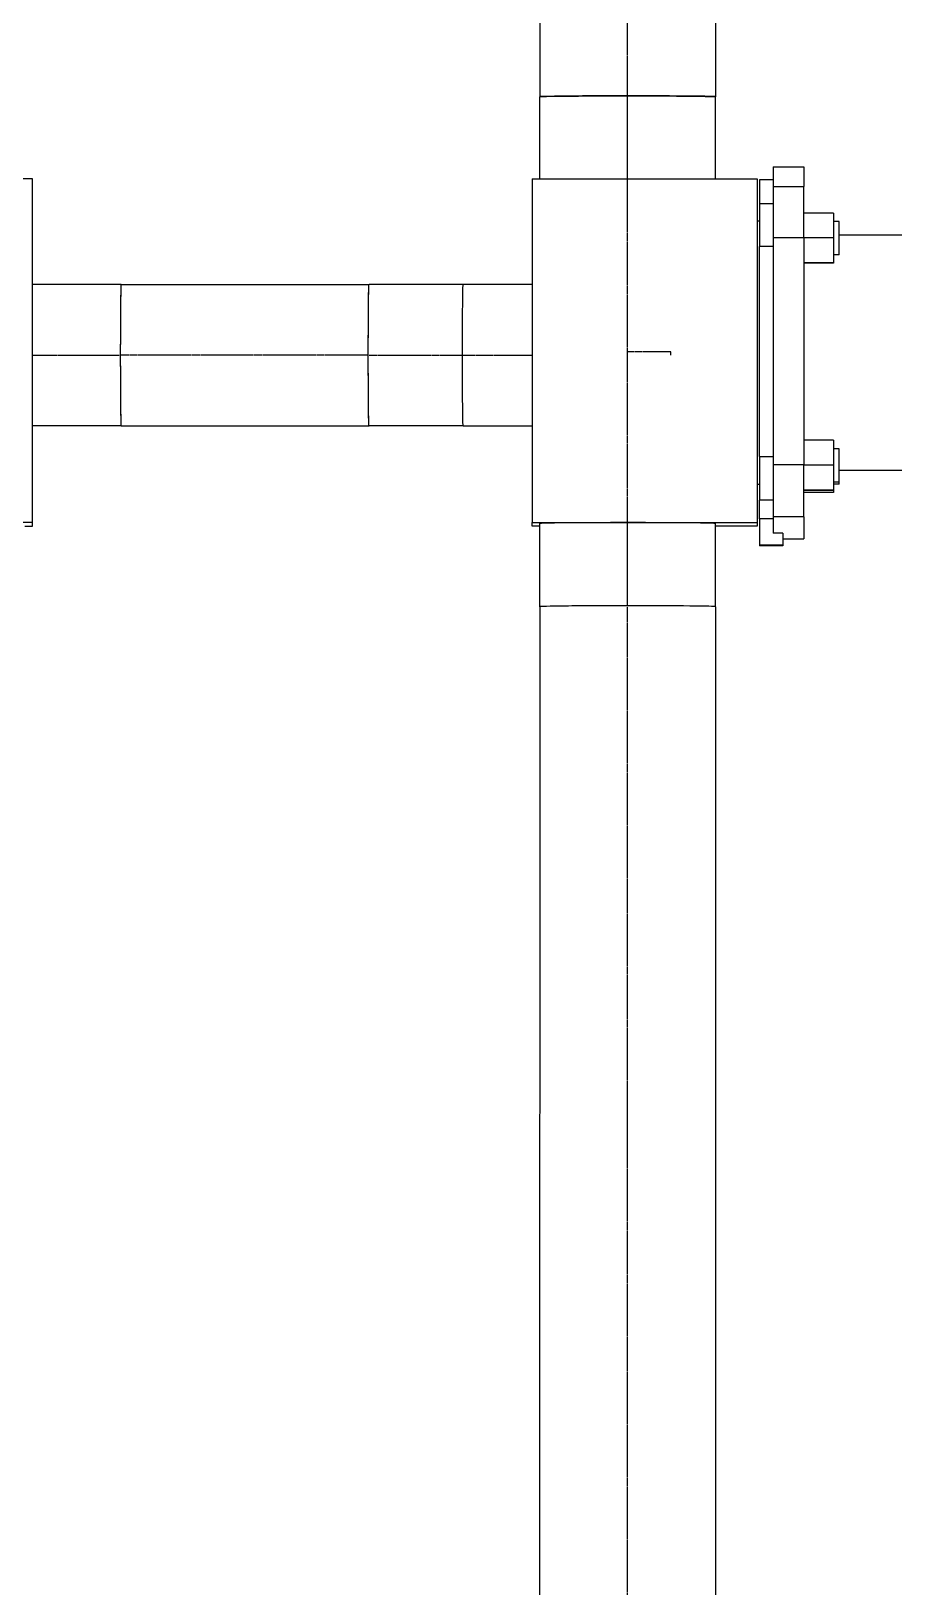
# Model space of a CAD drawing. Header units: millimetres. Extents: x 48717 to 75522, y 76128 to 88842.
# Drawn here: x 55856 to 56168, y 79468 to 80029 of the extents above; entities that cross this region are included whole.
import ezdxf

# ---------------------------------------------------------------- set-up
doc = ezdxf.new("R2010")
doc.units = ezdxf.units.MM
doc.linetypes.add('CENTER2', pattern=[1.125, 0.75, -0.125, 0.125, -0.125])
for name, color, linetype in [('Top (Plan) View2-CENTER', 1, 'CENTER2'), ('Top (Plan) View2-DV20-S1B-001c', 140, 'Continuous'), ('Top (Plan) View2-DV20-S1B-003c', 140, 'Continuous'), ('Top (Plan) View2-DV90-S1B-001c', 120, 'Continuous'), ('Top (Plan) View2-DV90-S1B-003c', 120, 'Continuous')]:
    doc.layers.add(name, color=color, linetype=linetype)

# ---------------------------------------------------------------- blocks, each defined once
blk = doc.blocks.new('*U677')
at = {"layer": 'Top (Plan) View2-DV20-S1B-001c', "color": 0, "linetype": 'ByBlock', "lineweight": -2}
for p, q in [((55856.85, 79975.96), (55775.65, 79975.96)), ((55856.85, 79851.97), (55856.85, 79975.96)), ((55856.85, 79851.97), (55775.65, 79851.97)), ((55854.15, 79850.65), (55856.85, 79850.65)), ((55856.85, 79850.65), (55856.85, 79851.97))]:
    blk.add_line(p, q, dxfattribs=at)
blk = doc.blocks.new('*U680')
at = {"layer": 'Top (Plan) View2-CENTER'}
blk.add_line((55856.85, 79912.35), (55888.59, 79912.35), dxfattribs=at)
at = {"layer": 'Top (Plan) View2-DV20-S1B-003c', "color": 0, "linetype": 'ByBlock', "lineweight": -2}
for p, q in [((55888.84, 79937.85), (55856.85, 79937.85)), ((55888.84, 79886.85), (55856.85, 79886.85))]:
    blk.add_line(p, q, dxfattribs=at)
blk.add_ellipse((55888.84, 79912.35), major_axis=(0, 25.5), ratio=0.01, start_param=0, end_param=3.141593, dxfattribs=at)
blk = doc.blocks.new('*U690')
at = {"layer": 'Top (Plan) View2-CENTER'}
blk.add_line((55978.09, 79912.35), (55888.84, 79912.35), dxfattribs=at)
at = {"layer": 'Top (Plan) View2-DV90-S1B-003c', "color": 0, "linetype": 'ByBlock', "lineweight": -2}
for p, q in [((55888.84, 79937.85), (55978.35, 79937.85)), ((55888.84, 79886.85), (55978.35, 79886.85))]:
    blk.add_line(p, q, dxfattribs=at)
for start_param, end_param in [(0, 1.570796), (1.570796, 3.141593)]:
    blk.add_ellipse((55888.84, 79912.35), major_axis=(0, 25.5), ratio=0.01, start_param=start_param, end_param=end_param, dxfattribs=at)
at = {"layer": 'Top (Plan) View2-DV90-S1B-003c', "color": 0, "linetype": 'ByBlock', "lineweight": -2, "extrusion": (0, 0, -1)}
for start_param, end_param in [(1.570796, 3.141593), (0, 1.570796)]:
    blk.add_ellipse((55978.35, 79912.35), major_axis=(0, -25.5), ratio=0.01, start_param=start_param, end_param=end_param, dxfattribs=at)
blk = doc.blocks.new('*U692')
at = {"layer": 'Top (Plan) View2-CENTER'}
for p, q in [((55978.35, 79912.35), (56012.35, 79912.35)), ((56012.35, 79912.35), (56037.25, 79912.35))]:
    blk.add_line(p, q, dxfattribs=at)
at = {"layer": 'Top (Plan) View2-DV90-S1B-003c', "color": 0, "linetype": 'ByBlock', "lineweight": -2}
for p, q in [((56012.35, 79937.85), (55978.35, 79937.85)), ((56037.25, 79937.85), (56012.35, 79937.85)), ((56012.35, 79886.85), (55978.35, 79886.85)), ((56012.35, 79886.85), (56037.25, 79886.85))]:
    blk.add_line(p, q, dxfattribs=at)
at = {"layer": 'Top (Plan) View2-DV90-S1B-003c', "color": 0, "linetype": 'ByBlock', "lineweight": -2, "extrusion": (0, 0, -1)}
for centre, start_param, end_param in [((55978.35, 79912.35), 0, 3.141593), ((56012.35, 79912.35), 1.570796, 3.141593), ((56012.35, 79912.35), 0, 1.570796)]:
    blk.add_ellipse(centre, major_axis=(0, -25.5), ratio=0.01, start_param=start_param, end_param=end_param, dxfattribs=at)
blk = doc.blocks.new('*U693')
at = {"layer": 'Top (Plan) View2-CENTER'}
for p, q in [((56071.7, 79821.96), (56071.7, 80005.63)), ((56087.25, 79913.63), (56071.7, 79913.63)), ((56087.25, 79912.36), (56087.25, 79913.63))]:
    blk.add_line(p, q, dxfattribs=at)
at = {"layer": 'Top (Plan) View2-DV90-S1B-001c', "color": 0, "linetype": 'ByBlock', "lineweight": -2}
for p, q in [((56039.95, 79975.98), (56039.95, 80005.63)), ((56071.7, 79975.98), (56071.7, 80005.95)), ((56103.45, 79975.98), (56103.45, 80005.63)), ((56037.25, 79975.98), (56037.25, 79851.98)), ((56037.25, 79975.98), (56118.45, 79975.98)), ((56118.45, 79975.98), (56118.45, 79851.98)), ((56124.25, 79975.71), (56119.25, 79975.71)), ((56119.25, 79975.71), (56119.25, 79967.15)), ((56124.25, 79980.32), (56135.25, 79980.32)), ((56124.25, 79980.32), (56124.25, 79973.25)), ((56135.25, 79980.32), (56135.25, 79973.25)), ((56124.25, 79973.25), (56135.25, 79973.25)), ((56124.25, 79973.25), (56124.25, 79954.7)), ((56135.25, 79954.7), (56135.25, 79973.25)), ((56119.25, 79967.15), (56124.25, 79967.15)), ((56119.25, 79967.15), (56119.25, 79951.65)), ((56119.25, 79960.73), (56118.45, 79960.73)), ((56146.05, 79963.66), (56135.25, 79963.66)), ((56146.05, 79963.66), (56146.05, 79954.72)), ((56148.05, 79960.61), (56146.05, 79960.61)), ((56148.05, 79948.61), (56148.05, 79960.61)), ((56135.25, 79954.7), (56124.25, 79954.7)), ((56124.25, 79954.7), (56124.25, 79872.91)), ((56146.05, 79954.72), (56135.25, 79954.72)), ((56135.25, 79954.7), (56135.25, 79872.91)), ((56146.05, 79954.72), (56146.05, 79945.67)), ((56177.75, 79955.72), (56148.05, 79955.72)), ((56124.25, 79951.65), (56119.25, 79951.65)), ((56119.25, 79875.86), (56119.25, 79951.65)), ((56148.05, 79948.61), (56146.05, 79948.61)), ((56148.05, 79948.61), (56146.05, 79948.61)), ((56148.05, 79948.61), (56148.05, 79948.61)), ((56146.05, 79945.67), (56135.25, 79945.67)), ((56146.05, 79945.56), (56135.25, 79945.56)), ((56146.05, 79945.67), (56146.05, 79945.56)), ((56146.05, 79881.67), (56135.25, 79881.67)), ((56146.05, 79881.67), (56146.05, 79872.72)), ((56119.25, 79875.86), (56124.25, 79875.86)), ((56119.25, 79875.86), (56119.25, 79860.11)), ((56148.05, 79878.62), (56146.05, 79878.62)), ((56148.05, 79866.62), (56148.05, 79878.62)), ((56124.25, 79872.91), (56135.25, 79872.91)), ((56124.25, 79872.91), (56124.25, 79854.05)), ((56135.25, 79854.05), (56135.25, 79872.91)), ((56146.05, 79872.72), (56135.25, 79872.72)), ((56146.05, 79872.72), (56146.05, 79863.67)), ((56177.75, 79870.73), (56148.05, 79870.73)), ((56177.75, 79870.72), (56148.05, 79870.72)), ((56119.25, 79865.73), (56118.45, 79865.73)), ((56119.25, 79865.73), (56118.45, 79865.73)), ((56146.05, 79863.67), (56135.25, 79863.67)), ((56146.05, 79863.57), (56135.25, 79863.57)), ((56148.05, 79866.62), (56146.05, 79866.62)), ((56148.05, 79866.62), (56146.05, 79866.62)), ((56148.05, 79865.84), (56146.05, 79865.84)), ((56148.05, 79865.84), (56146.05, 79865.84)), ((56146.05, 79863.67), (56146.05, 79863.57)), ((56146.05, 79863.57), (56146.05, 79862.89)), ((56148.05, 79866.62), (56148.05, 79866.62)), ((56148.05, 79865.84), (56148.05, 79866.62)), ((56148.05, 79865.84), (56148.05, 79865.84)), ((56124.25, 79860.11), (56119.25, 79860.11)), ((56119.25, 79853.29), (56119.25, 79860.11)), ((56146.05, 79862.89), (56135.25, 79862.89)), ((56146.05, 79862.79), (56135.25, 79862.79)), ((56146.05, 79862.89), (56146.05, 79862.79)), ((56124.25, 79853.29), (56119.25, 79853.29)), ((56119.25, 79853.29), (56119.25, 79843.82)), ((56124.25, 79854.05), (56124.25, 79848.19)), ((56135.25, 79854.05), (56124.25, 79854.05)), ((56135.25, 79854.05), (56135.25, 79846.13)), ((56037.25, 79850.66), (56037.25, 79851.98)), ((56037.25, 79851.98), (56118.45, 79851.98)), ((56039.95, 79850.66), (56037.25, 79850.66)), ((56039.95, 79821.64), (56039.95, 79851.64)), ((56071.7, 79821.96), (56071.7, 79851.95)), ((56103.45, 79821.64), (56103.45, 79851.64)), ((56118.45, 79850.66), (56103.45, 79850.66)), ((56118.45, 79851.98), (56118.45, 79850.66)), ((56127.75, 79848.19), (56124.25, 79848.19)), ((56127.75, 79848.19), (56127.75, 79843.82)), ((56127.75, 79843.82), (56119.25, 79843.82)), ((56119.25, 79843.82), (56119.25, 79843.6)), ((56127.75, 79843.6), (56119.25, 79843.6)), ((56127.75, 79846.13), (56135.25, 79846.13)), ((56127.75, 79843.82), (56127.75, 79843.6))]:
    blk.add_line(p, q, dxfattribs=at)
for centre, start_param, end_param in [((56071.7, 80005.63), 1.570796, 3.141593), ((56071.7, 80005.63), 0, 1.570796), ((56071.7, 79851.64), 1.570796, 3.141593), ((56071.7, 79851.64), 0, 1.570796), ((56071.7, 79821.64), 1.570796, 3.141593), ((56071.7, 79821.64), 0, 1.570796)]:
    blk.add_ellipse(centre, major_axis=(31.75, 0), ratio=0.009999, start_param=start_param, end_param=end_param, dxfattribs=at)
blk = doc.blocks.new('*U701')
at = {"layer": 'Top (Plan) View2-CENTER'}
blk.add_line((56071.68, 78636.99), (56071.7, 79821.64), dxfattribs=at)
at = {"layer": 'Top (Plan) View2-DV90-S1B-001c', "color": 0, "linetype": 'ByBlock', "lineweight": -2}
for p, q in [((56039.95, 79821.64), (56039.93, 78637)), ((56103.45, 79821.64), (56103.43, 78636.97))]:
    blk.add_line(p, q, dxfattribs=at)
for start_param, end_param in [(1.570796, 3.141593), (0, 1.570796)]:
    blk.add_ellipse((56071.7, 79821.64), major_axis=(31.75, 0), ratio=0.009999, start_param=start_param, end_param=end_param, dxfattribs=at)
blk = doc.blocks.new('*U702')
at = {"layer": 'Top (Plan) View2-CENTER'}
blk.add_line((56071.7, 80005.95), (56071.7, 80346.88), dxfattribs=at)
at = {"layer": 'Top (Plan) View2-DV90-S1B-001c', "color": 0, "linetype": 'ByBlock', "lineweight": -2}
for p, q in [((56039.95, 80346.88), (56039.95, 80005.63)), ((56103.45, 80346.88), (56103.45, 80005.63))]:
    blk.add_line(p, q, dxfattribs=at)
for start_param, end_param in [(1.570796, 3.141593), (0, 1.570796)]:
    blk.add_ellipse((56071.7, 80346.88), major_axis=(31.75, 0), ratio=0.009999, start_param=start_param, end_param=end_param, dxfattribs=at)
at = {"layer": 'Top (Plan) View2-DV90-S1B-001c', "color": 0, "linetype": 'ByBlock', "lineweight": -2, "extrusion": (0, 0, -1)}
for start_param, end_param in [(0, 1.570796), (1.570796, 3.141593)]:
    blk.add_ellipse((56071.7, 80005.63), major_axis=(-31.75, 0), ratio=0.009999, start_param=start_param, end_param=end_param, dxfattribs=at)

msp = doc.modelspace()

# ---------------------------------------------------------------- block references
at = {"layer": 'Top (Plan) View2-DV20-S1B-001c'}
msp.add_blockref('*U677', (0, 0), dxfattribs=at)
at = {"layer": 'Top (Plan) View2-DV20-S1B-003c'}
msp.add_blockref('*U680', (0, 0), dxfattribs=at)
at = {"layer": 'Top (Plan) View2-DV90-S1B-001c'}
for name in ['*U702', '*U693', '*U701']:
    msp.add_blockref(name, (0, 0), dxfattribs=at)
at = {"layer": 'Top (Plan) View2-DV90-S1B-003c'}
for name in ['*U690', '*U692']:
    msp.add_blockref(name, (0, 0), dxfattribs=at)

doc.saveas('drawing.dxf')
